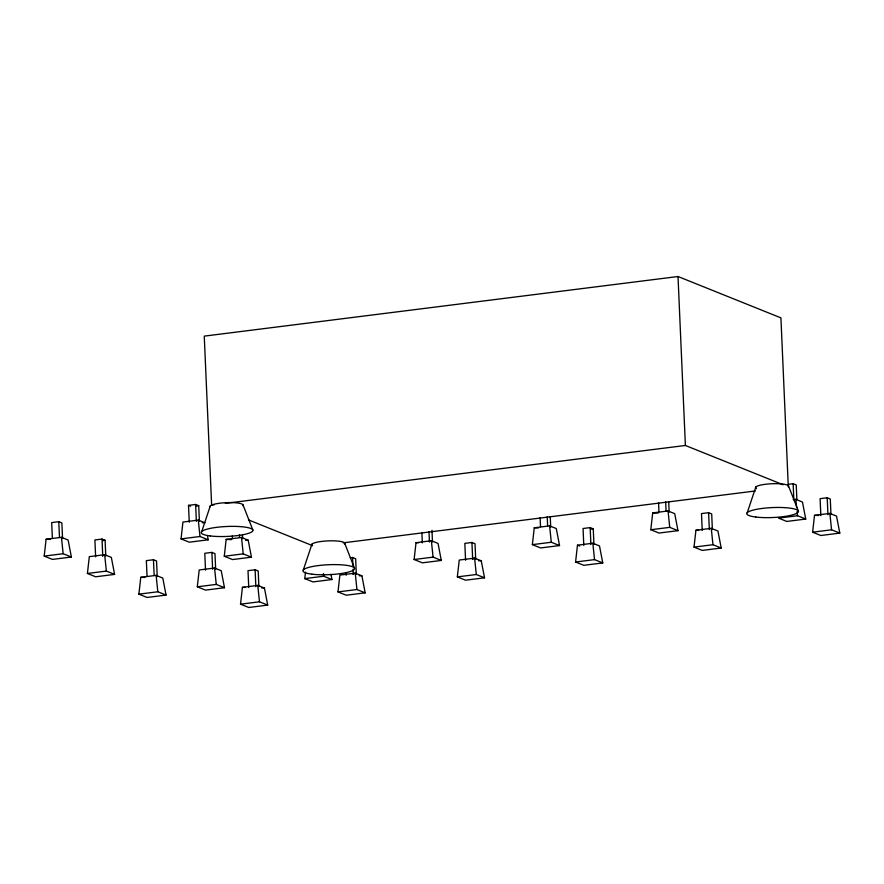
<?xml version="1.0" encoding="UTF-8"?>
<svg xmlns="http://www.w3.org/2000/svg" width="884" height="884" viewBox="0 0 884 884"><rect width="100%" height="100%" fill="white"/><g stroke="black" fill="none" stroke-linecap="round" stroke-linejoin="round"><path stroke-width="1.33" d="M44.2 556.102L46.101 539.262L61.449 537.328L68.112 540.014L71.383 557.019L52.432 559.406L44.2 556.102L63.151 553.716L71.383 557.019M87.417 573.473L89.317 556.633L104.666 554.71L111.34 557.384L114.6 574.401L95.649 576.777L87.417 573.473L106.367 571.086L114.6 574.401M138.876 594.159L140.777 577.318L156.125 575.385L162.789 578.07L166.059 595.076L147.109 597.462L138.876 594.159L157.827 591.772L166.059 595.076M207.475 535.881L208.226 539.804L189.275 542.19L181.043 538.886L182.944 522.046L198.292 520.112L204.966 522.798L202.215 522.698M197.309 586.799L199.198 569.97L214.558 568.036L221.221 570.71L224.492 587.727L205.541 590.114L197.309 586.799L216.26 584.412L224.492 587.727M224.271 556.257L226.16 539.417L241.52 537.483L248.183 540.168L251.454 557.174L232.503 559.561L224.271 556.257L243.222 553.87L251.454 557.174M240.525 604.17L242.426 587.341L257.774 585.407L264.449 588.081L267.708 605.098L248.758 607.485L240.525 604.17L259.476 601.794L267.708 605.098M330.947 574.302L331.953 579.528L313.002 581.915L304.77 578.611L305.499 572.136M337.986 591.904L339.887 575.075L355.235 573.141L361.91 575.827L365.169 592.832L346.219 595.219L337.986 591.904L356.937 589.529L365.169 592.832M414.121 559.517L416.021 542.688L431.37 540.754L438.044 543.428L441.304 560.445L422.353 562.832L414.121 559.517L433.072 557.13L441.304 560.445M457.348 576.887L459.249 560.058L474.597 558.124L481.261 560.799L484.531 577.816L465.581 580.202L457.348 576.887L476.299 574.512L484.531 577.816M532.356 544.643L534.256 527.803L549.605 525.87L556.279 528.555L559.539 545.561L540.588 547.947L532.356 544.643L551.307 542.257L559.539 545.561M575.583 562.014L577.473 545.174L592.832 543.251L599.496 545.925L602.766 562.942L583.816 565.318L575.583 562.014L594.534 559.627L602.766 562.942M650.801 529.737L652.701 512.897L668.05 510.974L674.713 513.648L677.984 530.665L659.033 533.052L650.801 529.737L669.752 527.35L677.984 530.665M694.017 547.108L695.918 530.278L711.266 528.345L717.941 531.019L721.2 548.036L702.25 550.423L694.017 547.108L712.968 544.721L721.2 548.036M812.617 532.19L814.518 515.35L829.866 513.416L836.529 516.101L839.8 533.107L820.849 535.494L812.617 532.19L831.568 529.803L839.8 533.107M201.729 531.615L210.293 505.935M303.367 569.849L311.93 544.168M747.245 512.709L755.809 487.029M102.5 555.859L104.666 554.71L106.367 571.086M353.07 574.291L355.235 573.141L356.937 589.529M472.421 559.274L474.597 558.124L476.299 574.512M756.461 488.642A16.542 3.182 -2.5 0 1 770.782 483.802A16.542 3.182 -2.5 0 1 788.296 486.83L780.926 317.875L678.017 276.515L204.259 336.13L211.63 505.084L214.37 504.742M62.554 538.522L61.869 522.93L58.786 521.693L51.681 522.588L52.366 538.179M189.264 522.256L188.524 505.361L195.629 504.466L198.723 505.714L199.397 521.306M196.347 506.013L198.723 505.714M225.321 503.361L685.387 445.47L783.224 484.786M105.782 555.903L105.097 540.301L102.014 539.063L94.897 539.958L95.638 556.854M102.732 540.599L105.097 540.301M181.043 538.886L199.994 536.5L208.226 539.804M245.63 540.489L248.183 540.168M157.23 576.578L156.545 560.986L153.462 559.749L146.357 560.633L147.031 576.235M215.663 569.23L214.978 553.627L211.895 552.389L204.79 553.285L205.519 570.18M788.406 484.31L793.147 483.714L796.23 484.962L796.86 499.25M343.29 542.831L755.433 490.963M793.246 499.681L795.81 499.361L802.473 502.046L805.744 519.052L786.793 521.438L778.561 518.123L797.512 515.748L805.744 519.052M258.879 586.6L258.205 571.009L255.111 569.76L248.006 570.655L248.747 587.551M350.208 557.793L352.572 557.495L355.666 558.743L356.34 574.335M475.702 559.318L475.017 543.726L471.934 542.478L464.829 543.373L465.57 560.268M593.938 544.445L593.252 528.842L590.169 527.604L583.064 528.499L583.794 545.395M712.371 529.538L711.697 513.936L708.603 512.698L701.498 513.593L702.239 530.488M830.971 514.61L830.286 499.018L827.203 497.78L820.098 498.675L820.838 515.571M590.888 529.14L593.252 528.842M304.77 578.611L323.721 576.224L331.953 579.528M814.518 515.35L818.639 515.494M652.701 512.897L658.204 513.085M695.918 530.278L698.669 530.367M534.256 527.803L538.389 527.947M416.021 542.688L418.773 542.776M226.16 539.417L231.674 539.605M46.101 539.262L50.222 539.406M478.509 560.71L481.261 560.799M359.158 575.727L361.91 575.827M140.777 577.318L144.899 577.462M242.426 587.341L245.177 587.429M261.686 587.993L264.449 588.081M577.473 545.174L579.705 546.069M248.481 519.891L311.997 545.428M188.524 505.361L190.579 506.189M788.539 485.99L798.374 511.085M344.661 543.13L354.506 568.235M243.023 504.897L252.857 529.991M829.866 513.416L831.568 529.803M795.81 499.361L796.661 507.549M797.081 511.648L797.512 515.748M711.266 528.345L712.968 544.721M668.05 510.974L669.752 527.35M592.832 543.251L594.534 559.627M549.605 525.87L551.307 542.257M431.37 540.754L433.072 557.13M323.433 573.495L323.721 576.224M257.774 585.407L259.476 601.794M241.52 537.483L243.222 553.87M214.558 568.036L216.26 584.412M198.292 520.112L199.994 536.5M156.125 575.385L157.827 591.772M61.449 537.328L63.151 553.716M827.203 497.78L827.943 514.676M793.147 483.714L793.821 499.316M708.603 512.698L709.344 529.593M678.017 276.515L685.387 445.47M668.702 501.769L669.155 512.168M665.674 501.825L666.061 510.919M658.558 502.72L658.956 511.814M590.169 527.604L590.899 544.5M550.257 516.676L550.71 527.063M547.229 516.731L547.627 525.825M540.124 517.626L540.522 526.72M471.934 542.478L472.675 559.373M431.967 530.245L432.486 541.947M428.994 531.604L429.447 542.002M421.889 532.5L422.342 542.898M352.572 557.495L352.915 565.296M353.092 569.197L353.313 574.39M346.097 572.688L346.208 575.285M255.111 569.76L255.852 586.656M242.448 534.776L242.625 538.676M239.42 534.842L239.531 537.439M232.315 535.737L232.426 538.334M211.895 552.389L212.635 569.285M195.629 504.466L196.37 521.361M153.462 559.749L154.148 575.34M102.014 539.063L102.743 555.959M58.786 521.693L59.471 537.284M210.06 506.775A16.542 3.182 -2.5 0 1 227.431 502.609A16.542 3.182 -2.5 0 1 242.791 505.736M312.593 545.782A16.542 3.182 -2.5 0 1 326.914 540.942A16.542 3.182 -2.5 0 1 344.428 543.969M210.304 535.947A25.846 4.973 -2.5 0 0 252.493 531.306A25.846 4.973 -2.5 0 0 218.536 527.118A25.846 4.973 -2.5 0 0 210.304 535.947M311.942 574.18A25.846 4.973 -2.5 0 0 354.141 569.55A25.846 4.973 -2.5 0 0 320.174 565.362A25.846 4.973 -2.5 0 0 311.942 574.18M755.82 517.041A25.846 4.973 -2.5 0 0 798.009 512.4A25.846 4.973 -2.5 0 0 764.052 508.212A25.846 4.973 -2.5 0 0 755.82 517.041"/></g></svg>
